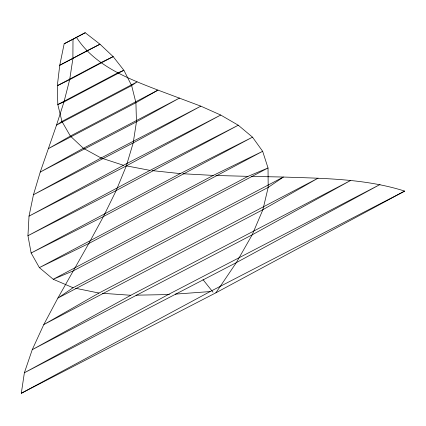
<?xml version="1.0" encoding="UTF-8"?>
<svg xmlns="http://www.w3.org/2000/svg" width="426" height="426" viewBox="0 0 426 426"><rect width="100%" height="100%" fill="white"/><g stroke="black" fill="none" stroke-linecap="round" stroke-linejoin="round"><path stroke-width="0.64" d="M85.2 32.717L72.995 39.251L72.889 58.65L69.678 79.667L63.964 101.963L56.525 125.132L40.23 172.072L33.457 194.746L29.021 216.136L27.946 235.722L31.135 253.012L39.373 267.629L53.229 279.264L73.064 287.752L283.397 177.035C324.053 178.441 365.561 178.654 404.7 191.098L215.891 292.806L21.3 393.283L24.378 372.766L32.243 349.677L43.787 324.585L57.851 298.115L88.784 243.518L103.417 216.573L116.191 190.555L126.32 165.9L133.2 142.918L136.453 121.825L135.915 102.725L131.645 85.594L123.902 70.301L113.146 56.61L99.998 44.213L85.2 32.717L64.172 43.766L59.746 65.279L57.324 85.695L57.808 104.54L61.956 121.431L70.349 136.07L157.993 90.11L200.822 106.154L220.721 115.041L238.267 125.217L252.511 137.161L262.656 151.305L268.029 167.972L268.183 187.403L262.895 209.693L252.181 234.822L236.329 262.629L215.891 292.806M73.064 287.752L57.851 298.115L268.183 187.403L283.397 177.035L251.297 176.412M70.349 136.07L48.276 148.685L135.915 102.725L157.993 90.11C127.763 78.453 94.657 65.726 76.376 37.232M98.97 293.051L43.787 324.585L262.895 209.693L318.078 178.159L98.97 293.051L75.652 288.285M130.793 295.266L32.243 349.677L252.181 234.822L350.731 180.416L130.793 295.266L102.288 293.285M123.428 165.283L29.021 216.136L126.32 165.9L220.721 115.041L123.428 165.283L101.079 157.982L83.347 148.269L70.833 136.522M21.3 393.283L210.109 291.576L404.7 191.098M150.016 170.379L27.946 235.722L116.191 190.555L238.267 125.217L150.016 170.379L126.021 165.778M180.235 173.606L31.135 253.012L103.417 216.573L252.511 137.161L180.235 173.606L151.986 170.592M213.245 175.411L39.373 267.629L88.784 243.518L262.656 151.305L213.245 175.411L182.876 173.749M248.023 176.348L53.229 279.264L73.235 270.888L268.029 167.972L248.023 176.348L215.87 175.485M64.172 43.766L72.995 39.251M169.388 294.547L136.027 295.181M175.299 294.116L210.109 291.576M203.005 279.642L213 292.193M61.956 121.431L56.525 125.132L131.645 85.594L137.076 81.888L61.956 121.431M83.347 148.269L40.23 172.072L136.453 121.825L179.57 98.023L83.347 148.269M101.079 157.982L33.457 194.746L133.2 142.918L200.822 106.154L101.079 157.982M168.078 294.643L24.378 372.766L236.329 262.629L380.029 184.506L168.078 294.643M86.856 50.838L59.746 65.279L99.998 44.213L86.856 50.838M100.792 62.638L57.324 85.695L69.678 79.667L113.146 56.61L100.792 62.638M117.746 72.878L57.808 104.54L63.964 101.963L123.902 70.301L117.746 72.878"/></g></svg>
